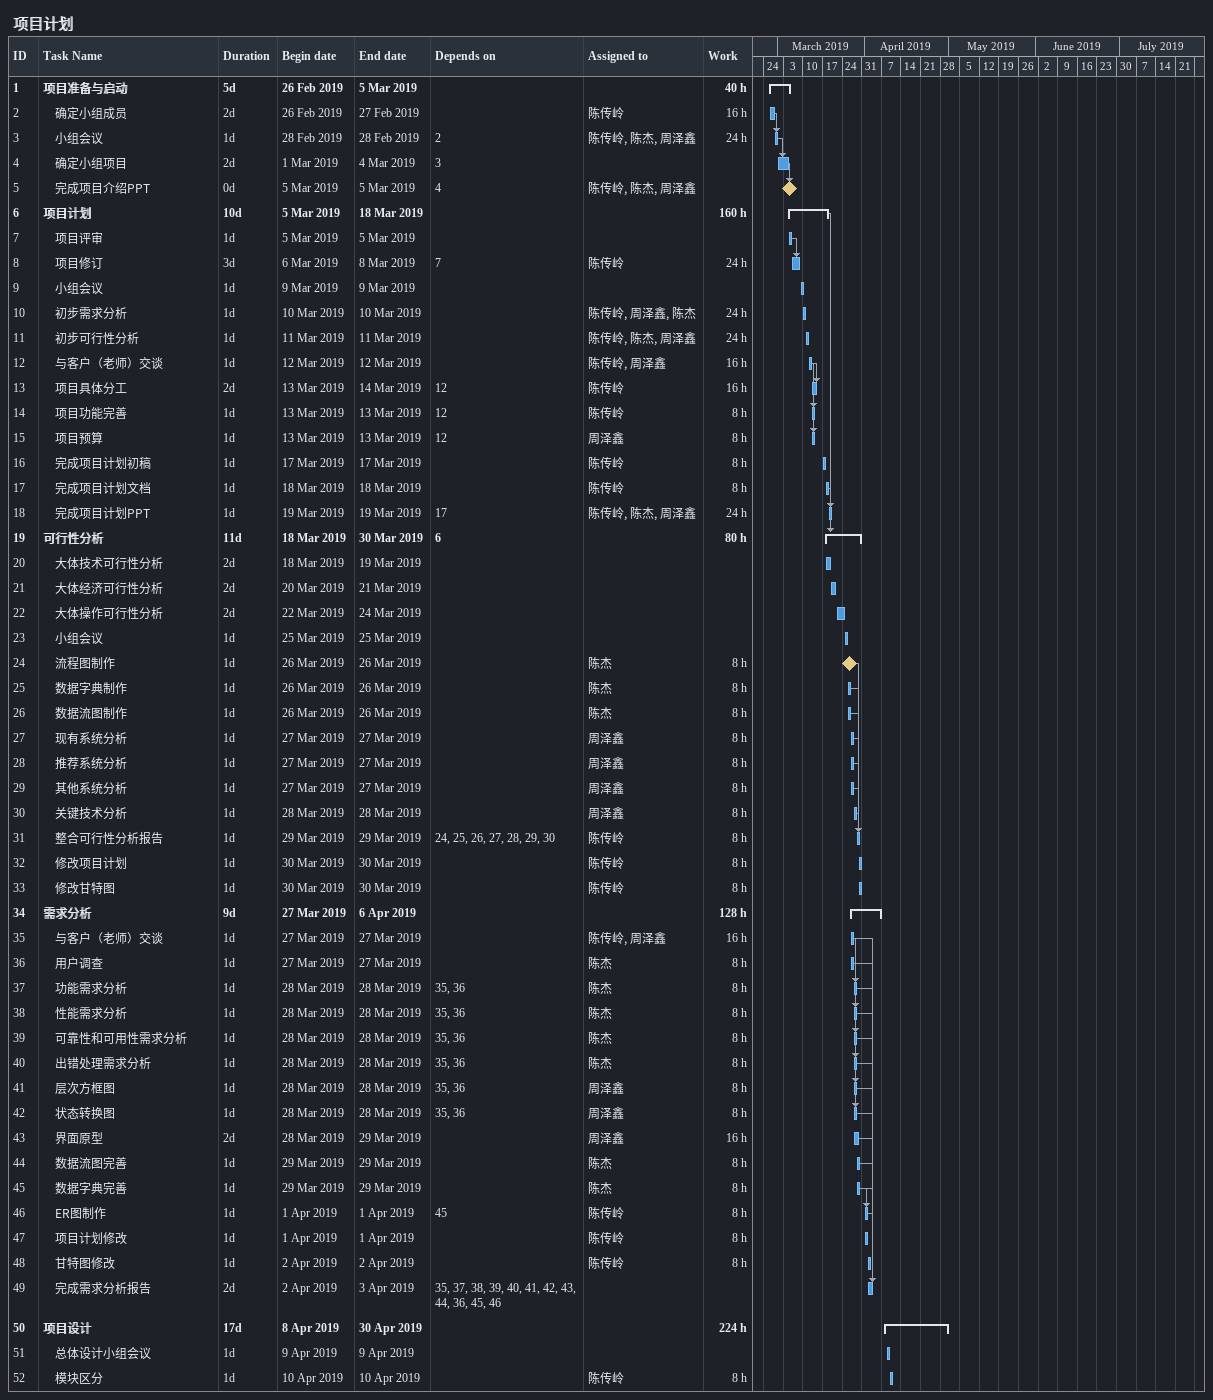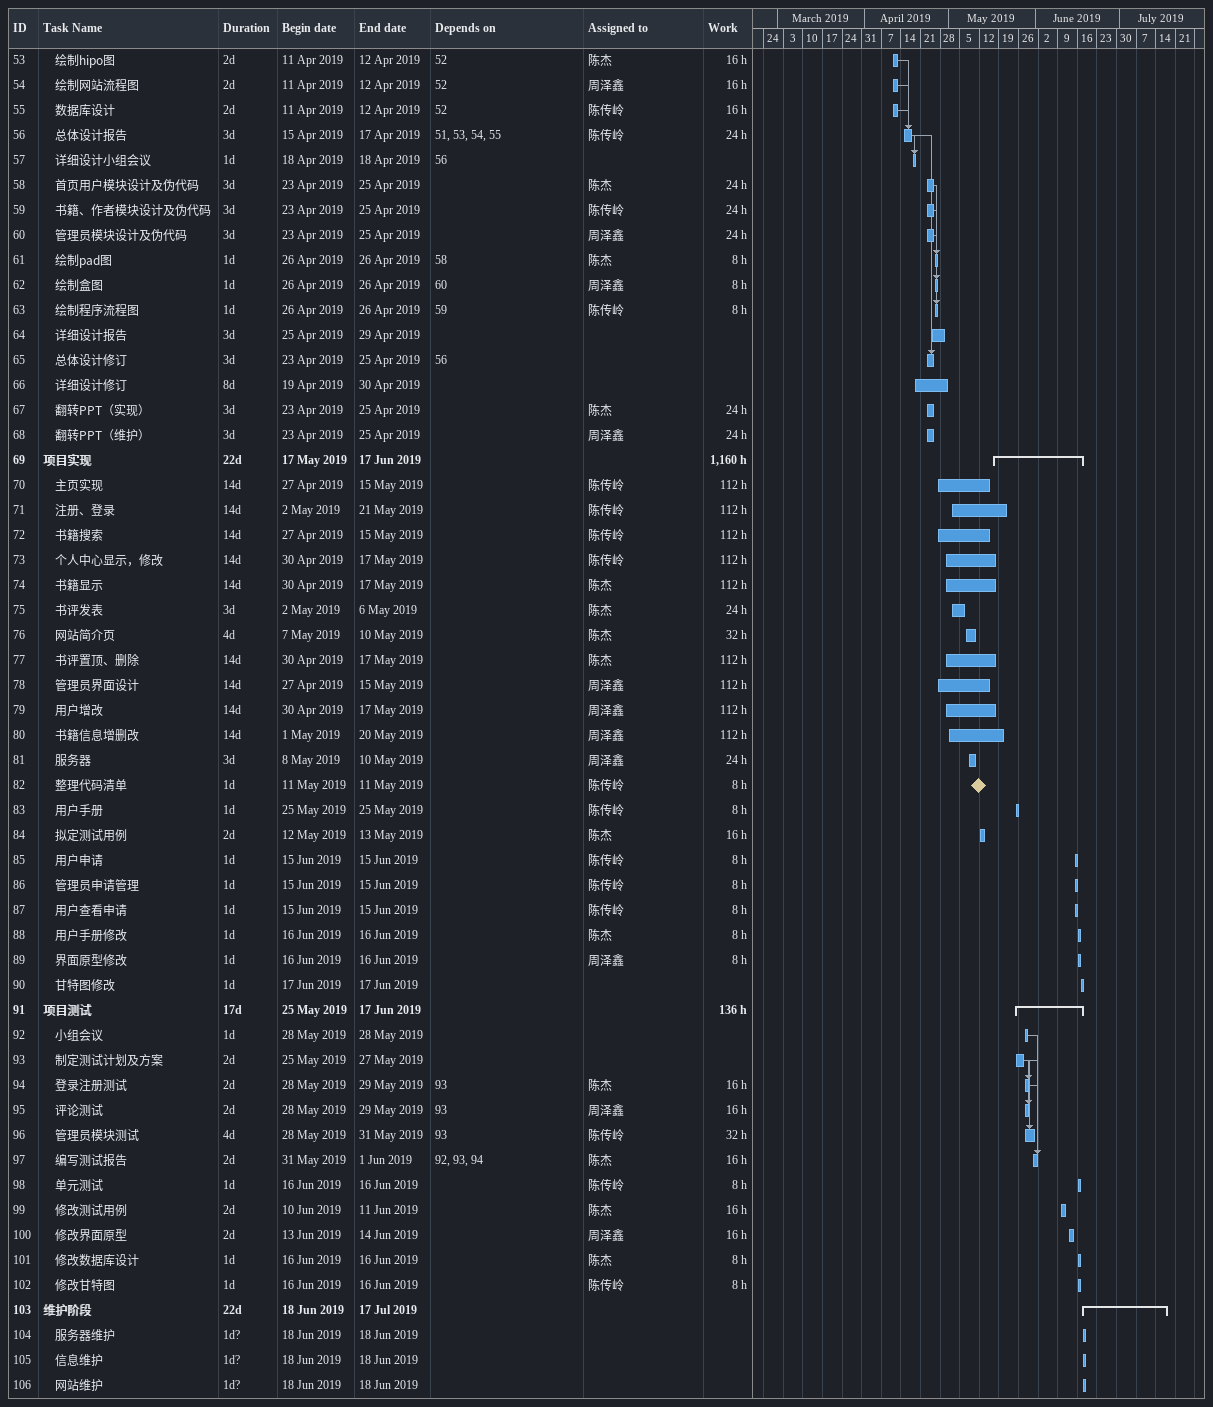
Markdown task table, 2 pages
项目计划

| ID | Level | Task | Duration | Start | Finish | Predecessors | Resources | Work (h) |
|---|---|---|---|---|---|---|---|---|
| 1 | 1 | **项目准备与启动** | 5d | 2019-02-26 | 2019-03-05 |  |  | 40 |
| 2 | 2 | 确定小组成员 | 2d | 2019-02-26 | 2019-02-27 |  | 陈传岭 | 16 |
| 3 | 2 | 小组会议 | 1d | 2019-02-28 | 2019-02-28 | 2 | 陈传岭, 陈杰, 周泽鑫 | 24 |
| 4 | 2 | 确定小组项目 | 2d | 2019-03-01 | 2019-03-04 | 3 |  |  |
| 5 | 2 | 完成项目介绍PPT | 0d | 2019-03-05 | 2019-03-05 | 4 | 陈传岭, 陈杰, 周泽鑫 |  |
| 6 | 1 | **项目计划** | 10d | 2019-03-05 | 2019-03-18 |  |  | 160 |
| 7 | 2 | 项目评审 | 1d | 2019-03-05 | 2019-03-05 |  |  |  |
| 8 | 2 | 项目修订 | 3d | 2019-03-06 | 2019-03-08 | 7 | 陈传岭 | 24 |
| 9 | 2 | 小组会议 | 1d | 2019-03-09 | 2019-03-09 |  |  |  |
| 10 | 2 | 初步需求分析 | 1d | 2019-03-10 | 2019-03-10 |  | 陈传岭, 周泽鑫, 陈杰 | 24 |
| 11 | 2 | 初步可行性分析 | 1d | 2019-03-11 | 2019-03-11 |  | 陈传岭, 陈杰, 周泽鑫 | 24 |
| 12 | 2 | 与客户（老师）交谈 | 1d | 2019-03-12 | 2019-03-12 |  | 陈传岭, 周泽鑫 | 16 |
| 13 | 2 | 项目具体分工 | 2d | 2019-03-13 | 2019-03-14 | 12 | 陈传岭 | 16 |
| 14 | 2 | 项目功能完善 | 1d | 2019-03-13 | 2019-03-13 | 12 | 陈传岭 | 8 |
| 15 | 2 | 项目预算 | 1d | 2019-03-13 | 2019-03-13 | 12 | 周泽鑫 | 8 |
| 16 | 2 | 完成项目计划初稿 | 1d | 2019-03-17 | 2019-03-17 |  | 陈传岭 | 8 |
| 17 | 2 | 完成项目计划文档 | 1d | 2019-03-18 | 2019-03-18 |  | 陈传岭 | 8 |
| 18 | 2 | 完成项目计划PPT | 1d | 2019-03-19 | 2019-03-19 | 17 | 陈传岭, 陈杰, 周泽鑫 | 24 |
| 19 | 1 | **可行性分析** | 11d | 2019-03-18 | 2019-03-30 | 6 |  | 80 |
| 20 | 2 | 大体技术可行性分析 | 2d | 2019-03-18 | 2019-03-19 |  |  |  |
| 21 | 2 | 大体经济可行性分析 | 2d | 2019-03-20 | 2019-03-21 |  |  |  |
| 22 | 2 | 大体操作可行性分析 | 2d | 2019-03-22 | 2019-03-24 |  |  |  |
| 23 | 2 | 小组会议 | 1d | 2019-03-25 | 2019-03-25 |  |  |  |
| 24 | 2 | 流程图制作 | 1d | 2019-03-26 | 2019-03-26 |  | 陈杰 | 8 |
| 25 | 2 | 数据字典制作 | 1d | 2019-03-26 | 2019-03-26 |  | 陈杰 | 8 |
| 26 | 2 | 数据流图制作 | 1d | 2019-03-26 | 2019-03-26 |  | 陈杰 | 8 |
| 27 | 2 | 现有系统分析 | 1d | 2019-03-27 | 2019-03-27 |  | 周泽鑫 | 8 |
| 28 | 2 | 推荐系统分析 | 1d | 2019-03-27 | 2019-03-27 |  | 周泽鑫 | 8 |
| 29 | 2 | 其他系统分析 | 1d | 2019-03-27 | 2019-03-27 |  | 周泽鑫 | 8 |
| 30 | 2 | 关键技术分析 | 1d | 2019-03-28 | 2019-03-28 |  | 周泽鑫 | 8 |
| 31 | 2 | 整合可行性分析报告 | 1d | 2019-03-29 | 2019-03-29 | 24, 25, 26, 27, 28, 29, 30 | 陈传岭 | 8 |
| 32 | 2 | 修改项目计划 | 1d | 2019-03-30 | 2019-03-30 |  | 陈传岭 | 8 |
| 33 | 2 | 修改甘特图 | 1d | 2019-03-30 | 2019-03-30 |  | 陈传岭 | 8 |
| 34 | 1 | **需求分析** | 9d | 2019-03-27 | 2019-04-06 |  |  | 128 |
| 35 | 2 | 与客户（老师）交谈 | 1d | 2019-03-27 | 2019-03-27 |  | 陈传岭, 周泽鑫 | 16 |
| 36 | 2 | 用户调查 | 1d | 2019-03-27 | 2019-03-27 |  | 陈杰 | 8 |
| 37 | 2 | 功能需求分析 | 1d | 2019-03-28 | 2019-03-28 | 35, 36 | 陈杰 | 8 |
| 38 | 2 | 性能需求分析 | 1d | 2019-03-28 | 2019-03-28 | 35, 36 | 陈杰 | 8 |
| 39 | 2 | 可靠性和可用性需求分析 | 1d | 2019-03-28 | 2019-03-28 | 35, 36 | 陈杰 | 8 |
| 40 | 2 | 出错处理需求分析 | 1d | 2019-03-28 | 2019-03-28 | 35, 36 | 陈杰 | 8 |
| 41 | 2 | 层次方框图 | 1d | 2019-03-28 | 2019-03-28 | 35, 36 | 周泽鑫 | 8 |
| 42 | 2 | 状态转换图 | 1d | 2019-03-28 | 2019-03-28 | 35, 36 | 周泽鑫 | 8 |
| 43 | 2 | 界面原型 | 2d | 2019-03-28 | 2019-03-29 |  | 周泽鑫 | 16 |
| 44 | 2 | 数据流图完善 | 1d | 2019-03-29 | 2019-03-29 |  | 陈杰 | 8 |
| 45 | 2 | 数据字典完善 | 1d | 2019-03-29 | 2019-03-29 |  | 陈杰 | 8 |
| 46 | 2 | ER图制作 | 1d | 2019-04-01 | 2019-04-01 | 45 | 陈传岭 | 8 |
| 47 | 2 | 项目计划修改 | 1d | 2019-04-01 | 2019-04-01 |  | 陈传岭 | 8 |
| 48 | 2 | 甘特图修改 | 1d | 2019-04-02 | 2019-04-02 |  | 陈传岭 | 8 |
| 49 | 2 | 完成需求分析报告 | 2d | 2019-04-02 | 2019-04-03 | 35, 37, 38, 39, 40, 41, 42, 43, 44, 36, 45, 46 |  |  |
| 50 | 1 | **项目设计** | 17d | 2019-04-08 | 2019-04-30 |  |  | 224 |
| 51 | 2 | 总体设计小组会议 | 1d | 2019-04-09 | 2019-04-09 |  |  |  |
| 52 | 2 | 模块区分 | 1d | 2019-04-10 | 2019-04-10 |  | 陈传岭 | 8 |
| 53 | 2 | 绘制hipo图 | 2d | 2019-04-11 | 2019-04-12 | 52 | 陈杰 | 16 |
| 54 | 2 | 绘制网站流程图 | 2d | 2019-04-11 | 2019-04-12 | 52 | 周泽鑫 | 16 |
| 55 | 2 | 数据库设计 | 2d | 2019-04-11 | 2019-04-12 | 52 | 陈传岭 | 16 |
| 56 | 2 | 总体设计报告 | 3d | 2019-04-15 | 2019-04-17 | 51, 53, 54, 55 | 陈传岭 | 24 |
| 57 | 2 | 详细设计小组会议 | 1d | 2019-04-18 | 2019-04-18 | 56 |  |  |
| 58 | 2 | 首页用户模块设计及伪代码 | 3d | 2019-04-23 | 2019-04-25 |  | 陈杰 | 24 |
| 59 | 2 | 书籍、作者模块设计及伪代码 | 3d | 2019-04-23 | 2019-04-25 |  | 陈传岭 | 24 |
| 60 | 2 | 管理员模块设计及伪代码 | 3d | 2019-04-23 | 2019-04-25 |  | 周泽鑫 | 24 |
| 61 | 2 | 绘制pad图 | 1d | 2019-04-26 | 2019-04-26 | 58 | 陈杰 | 8 |
| 62 | 2 | 绘制盒图 | 1d | 2019-04-26 | 2019-04-26 | 60 | 周泽鑫 | 8 |
| 63 | 2 | 绘制程序流程图 | 1d | 2019-04-26 | 2019-04-26 | 59 | 陈传岭 | 8 |
| 64 | 2 | 详细设计报告 | 3d | 2019-04-25 | 2019-04-29 |  |  |  |
| 65 | 2 | 总体设计修订 | 3d | 2019-04-23 | 2019-04-25 | 56 |  |  |
| 66 | 2 | 详细设计修订 | 8d | 2019-04-19 | 2019-04-30 |  |  |  |
| 67 | 2 | 翻转PPT（实现） | 3d | 2019-04-23 | 2019-04-25 |  | 陈杰 | 24 |
| 68 | 2 | 翻转PPT（维护） | 3d | 2019-04-23 | 2019-04-25 |  | 周泽鑫 | 24 |
| 69 | 1 | **项目实现** | 22d | 2019-05-17 | 2019-06-17 |  |  | 1160 |
| 70 | 2 | 主页实现 | 14d | 2019-04-27 | 2019-05-15 |  | 陈传岭 | 112 |
| 71 | 2 | 注册、登录 | 14d | 2019-05-02 | 2019-05-21 |  | 陈传岭 | 112 |
| 72 | 2 | 书籍搜索 | 14d | 2019-04-27 | 2019-05-15 |  | 陈传岭 | 112 |
| 73 | 2 | 个人中心显示，修改 | 14d | 2019-04-30 | 2019-05-17 |  | 陈传岭 | 112 |
| 74 | 2 | 书籍显示 | 14d | 2019-04-30 | 2019-05-17 |  | 陈杰 | 112 |
| 75 | 2 | 书评发表 | 3d | 2019-05-02 | 2019-05-06 |  | 陈杰 | 24 |
| 76 | 2 | 网站简介页 | 4d | 2019-05-07 | 2019-05-10 |  | 陈杰 | 32 |
| 77 | 2 | 书评置顶、删除 | 14d | 2019-04-30 | 2019-05-17 |  | 陈杰 | 112 |
| 78 | 2 | 管理员界面设计 | 14d | 2019-04-27 | 2019-05-15 |  | 周泽鑫 | 112 |
| 79 | 2 | 用户增改 | 14d | 2019-04-30 | 2019-05-17 |  | 周泽鑫 | 112 |
| 80 | 2 | 书籍信息增删改 | 14d | 2019-05-01 | 2019-05-20 |  | 周泽鑫 | 112 |
| 81 | 2 | 服务器 | 3d | 2019-05-08 | 2019-05-10 |  | 周泽鑫 | 24 |
| 82 | 2 | 整理代码清单 | 1d | 2019-05-11 | 2019-05-11 |  | 陈传岭 | 8 |
| 83 | 2 | 用户手册 | 1d | 2019-05-25 | 2019-05-25 |  | 陈传岭 | 8 |
| 84 | 2 | 拟定测试用例 | 2d | 2019-05-12 | 2019-05-13 |  | 陈杰 | 16 |
| 85 | 2 | 用户申请 | 1d | 2019-06-15 | 2019-06-15 |  | 陈传岭 | 8 |
| 86 | 2 | 管理员申请管理 | 1d | 2019-06-15 | 2019-06-15 |  | 陈传岭 | 8 |
| 87 | 2 | 用户查看申请 | 1d | 2019-06-15 | 2019-06-15 |  | 陈传岭 | 8 |
| 88 | 2 | 用户手册修改 | 1d | 2019-06-16 | 2019-06-16 |  | 陈杰 | 8 |
| 89 | 2 | 界面原型修改 | 1d | 2019-06-16 | 2019-06-16 |  | 周泽鑫 | 8 |
| 90 | 2 | 甘特图修改 | 1d | 2019-06-17 | 2019-06-17 |  |  |  |
| 91 | 1 | **项目测试** | 17d | 2019-05-25 | 2019-06-17 |  |  | 136 |
| 92 | 2 | 小组会议 | 1d | 2019-05-28 | 2019-05-28 |  |  |  |
| 93 | 2 | 制定测试计划及方案 | 2d | 2019-05-25 | 2019-05-27 |  |  |  |
| 94 | 2 | 登录注册测试 | 2d | 2019-05-28 | 2019-05-29 | 93 | 陈杰 | 16 |
| 95 | 2 | 评论测试 | 2d | 2019-05-28 | 2019-05-29 | 93 | 周泽鑫 | 16 |
| 96 | 2 | 管理员模块测试 | 4d | 2019-05-28 | 2019-05-31 | 93 | 陈传岭 | 32 |
| 97 | 2 | 编写测试报告 | 2d | 2019-05-31 | 2019-06-01 | 92, 93, 94 | 陈杰 | 16 |
| 98 | 2 | 单元测试 | 1d | 2019-06-16 | 2019-06-16 |  | 陈传岭 | 8 |
| 99 | 2 | 修改测试用例 | 2d | 2019-06-10 | 2019-06-11 |  | 陈杰 | 16 |
| 100 | 2 | 修改界面原型 | 2d | 2019-06-13 | 2019-06-14 |  | 周泽鑫 | 16 |
| 101 | 2 | 修改数据库设计 | 1d | 2019-06-16 | 2019-06-16 |  | 陈杰 | 8 |
| 102 | 2 | 修改甘特图 | 1d | 2019-06-16 | 2019-06-16 |  | 陈传岭 | 8 |
| 103 | 1 | **维护阶段** | 22d | 2019-06-18 | 2019-07-17 |  |  |  |
| 104 | 2 | 服务器维护 | 1d? | 2019-06-18 | 2019-06-18 |  |  |  |
| 105 | 2 | 信息维护 | 1d? | 2019-06-18 | 2019-06-18 |  |  |  |
| 106 | 2 | 网站维护 | 1d? | 2019-06-18 | 2019-06-18 |  |  |  |
